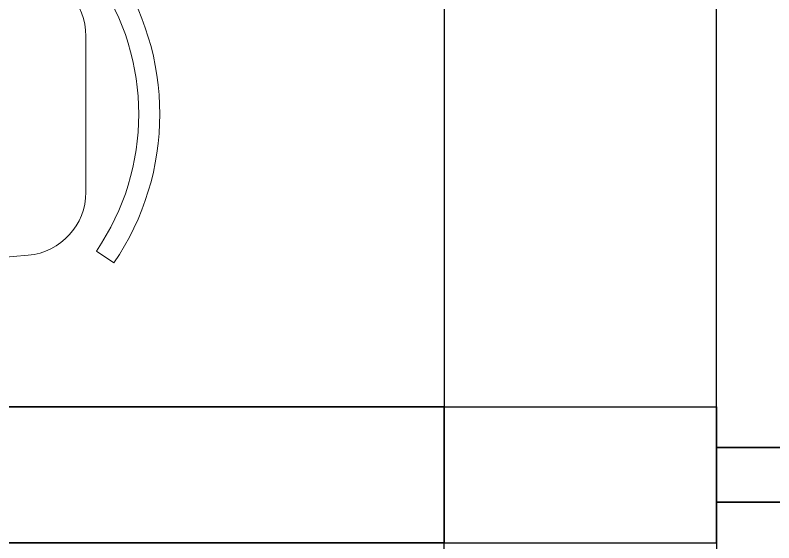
# Model space of a CAD drawing. Header units: millimetres. Extents: x 0 to 145404, y 0 to 194550.
# Drawn here: x 93845 to 94960, y 159546 to 160322 of the extents above; entities that cross this region are included whole.
import ezdxf

# ---------------------------------------------------------------- set-up
doc = ezdxf.new("R2010")
doc.units = ezdxf.units.MM
doc.layers.add('АР - мебель', color=7, linetype='Continuous', lineweight=9, true_color=0x787878)
for name, color, linetype, lineweight in [('АР - Монолит', 56, 'Continuous', 30), ('АР - Наружная стена', 144, 'Continuous', 30), ('АР - Перегородки 80', 32, 'Continuous', 30)]:
    doc.layers.add(name, color=color, linetype=linetype, lineweight=lineweight)

# ---------------------------------------------------------------- blocks, each defined once
blk = doc.blocks.new('Квартира 1С 3450 тип 9')
at = {"layer": 'АР - Монолит'}
blk.add_lwpolyline([(0, 3650), (0, 3450), (-6750, 3450), (-6750, 3650)], close=True, dxfattribs=at)
at = {"layer": 'АР - Наружная стена'}
blk.add_lwpolyline([(-7150, 3650), (-7150, 0), (-6750, 0), (-6750, 3650)], close=True, dxfattribs=at)
at = {"layer": 'АР - Перегородки 80'}
blk.add_lwpolyline([(-8350, 3590), (-8350, 3510), (-7150, 3510), (-7150, 3590)], close=True, dxfattribs=at)
blk = doc.blocks.new('ОГ78_на2персон_стол800х800')
for p, q in [((489.2, -172.3), (724.4, -192.8)), ((824.7, -198.8), (850.3, -181.3)), ((809.3, -285.3), (809.3, -514.7))]:
    blk.add_line(p, q)
for centre, radius, start, end in [((530.7, -400), 387.3, 325.6197, 34.3803), ((716.4, -285.3), 92.9, 0, 85.0303), ((530.7, -400), 356.3, 325.6197, 34.3803), ((716.4, -514.7), 92.9, 274.9697, 0)]:
    blk.add_arc(centre, radius, start, end)
blk = doc.blocks.new('Квартира 1С 3800 тип 4')
at = {"layer": 'АР - Монолит'}
blk.add_lwpolyline([(0, 0), (0, 200), (-6750, 200), (-6750, 0)], close=True, dxfattribs=at)
at = {"layer": 'АР - Наружная стена'}
blk.add_lwpolyline([(-7150, 0), (-7150, 4000), (-6750, 4000), (-6750, 0)], close=True, dxfattribs=at)
at = {"layer": 'АР - Перегородки 80'}
blk.add_lwpolyline([(-8350, 60), (-8350, 140), (-7150, 140), (-7150, 60)], close=True, dxfattribs=at)
at = {"layer": 'АР - мебель', "rotation": 180}
blk.add_blockref('ОГ78_на2персон_стол800х800', (-5413.7, 230), dxfattribs=at)
blk = doc.blocks.new('V_Section_1')
for name, p in [('Квартира 1С 3800 тип 4', (7150, -21150)), ('Квартира 1С 3450 тип 9', (7150, -24600))]:
    blk.add_blockref(name, p)

msp = doc.modelspace()

# ---------------------------------------------------------------- block references
at = {"xscale": -1}
msp.add_blockref('V_Section_1', (94875.5, 180696.1), dxfattribs=at)

doc.saveas('drawing.dxf')
